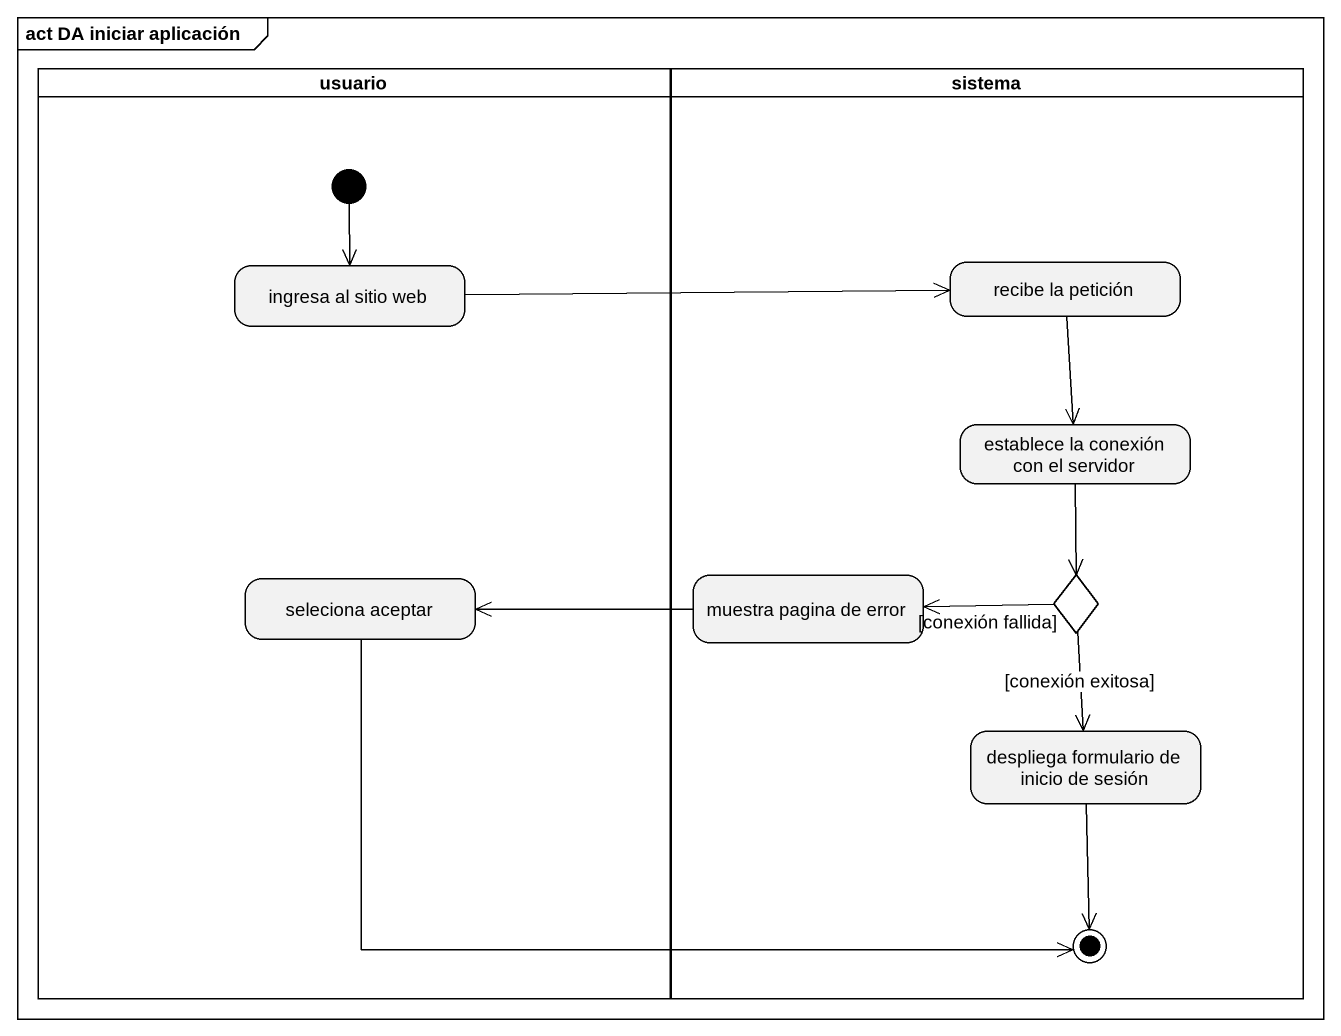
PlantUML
@startuml
mainframe act DA iniciar aplicación
hide empty description
state usuario <<partition>> {
  state "ingresa al sitio web" as ingresa_al_sitio_web
  state "seleciona aceptar" as seleciona_aceptar
  [*] --> ingresa_al_sitio_web
}
state sistema <<partition>> {
  state "recibe la petición" as recibe_la_petición
  state "establece la conexión con el servidor" as establece_la_conexión_con
  state "muestra pagina de error" as muestra_pagina_de_error
  state choice1 <<choice>>
  state "despliega formulario de inicio de sesión" as despliega_formulario_de
  state final1 <<end>>
}
ingresa_al_sitio_web -right-> recibe_la_petición
recibe_la_petición --> establece_la_conexión_con
establece_la_conexión_con --> choice1
seleciona_aceptar -right-> final1
muestra_pagina_de_error -left-> seleciona_aceptar
choice1 -left-> muestra_pagina_de_error : [conexión fallida]
choice1 --> despliega_formulario_de : [conexión exitosa]
despliega_formulario_de --> final1
@enduml
